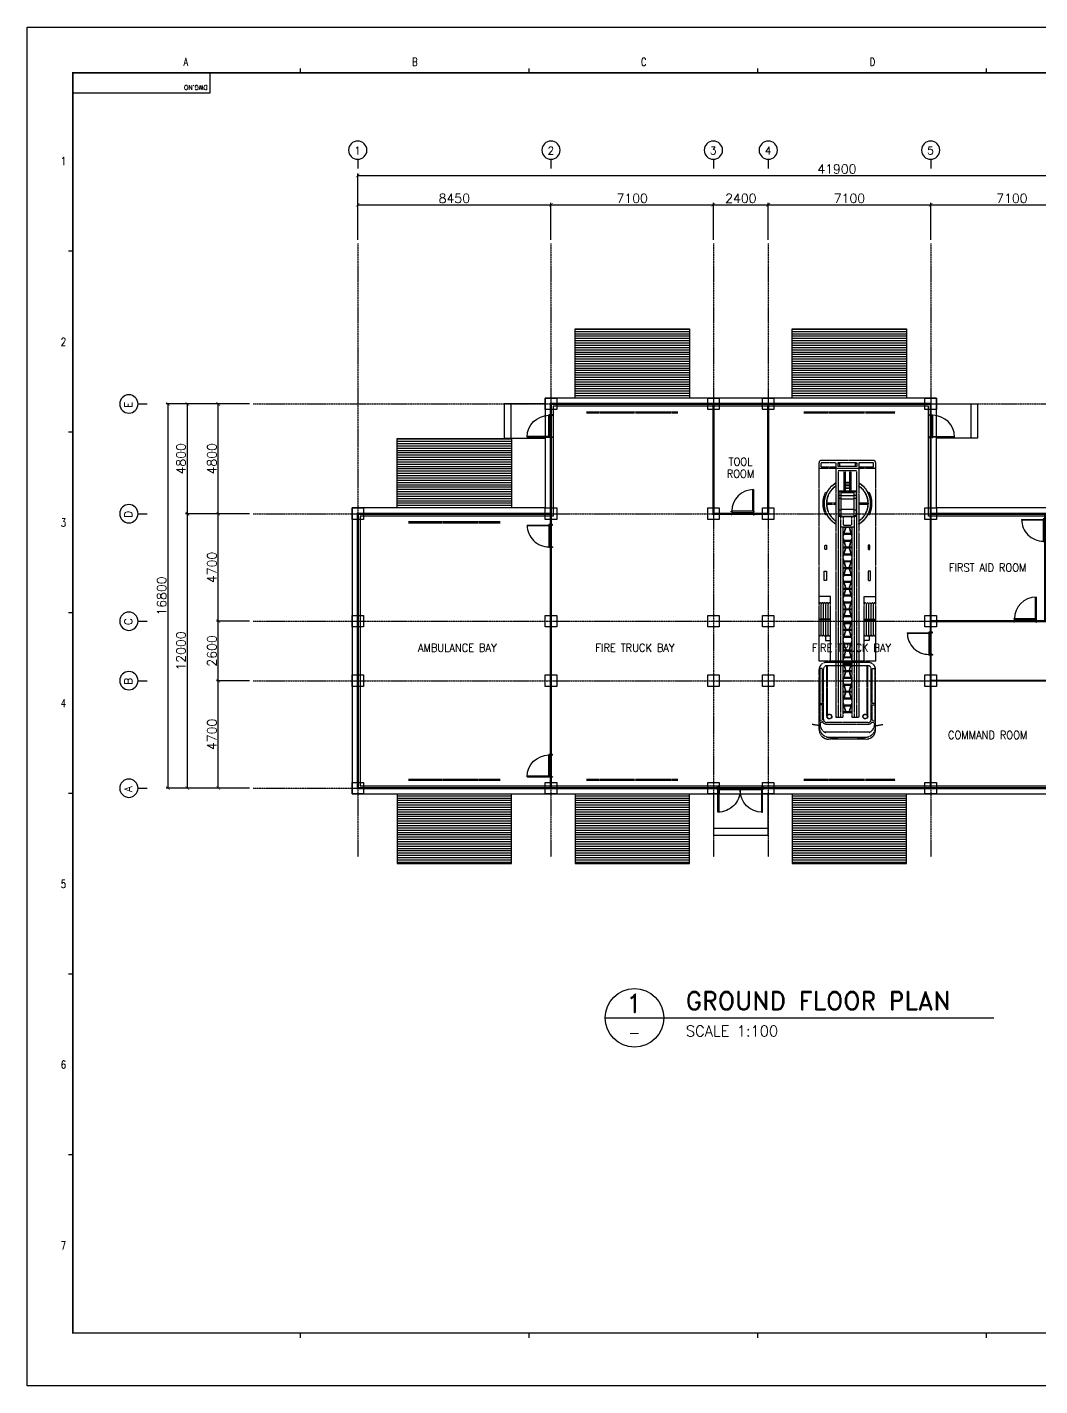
# Model space of a CAD drawing. Header units: millimetres. Extents: x -987 to 170303, y -109752 to 296645.
# Drawn here: x -987 to 43288, y 237245 to 296645 of the extents above; entities that cross this region are included whole.
import ezdxf
from ezdxf.enums import TextEntityAlignment as Align

# ---------------------------------------------------------------- set-up
doc = ezdxf.new("R2010")
doc.units = ezdxf.units.MM
for name, pattern in [('AXES', [50.8, 31.75, -6.35, 6.35, -6.35]), ('CENTER', [2, 1.25, -0.25, 0.25, -0.25]), ('HID', [2.3, 1.5, -0.8])]:
    doc.linetypes.add(name, pattern=pattern)
doc.layers.add('0 외형선', color=3, linetype='Continuous', lineweight=25)
for name, color, linetype in [('4ELE', 4, 'Continuous'), ('aux', 8, 'Continuous'), ('Center Line', 1, 'CENTER'), ('COL', 2, 'Continuous'), ('dim', 7, 'Continuous'), ('DOOR', 4, 'Continuous'), ('G', 3, 'Continuous'), ('hat', 8, 'Continuous'), ('stair', 4, 'Continuous'), ('SYM', 7, 'Continuous'), ('TEXT1', 7, 'Continuous'), ('TITLEBOX', 7, 'Continuous')]:
    doc.layers.add(name, color=color, linetype=linetype)
doc.styles.add('ROMAND', font='romand')
doc.styles.add('RomanS', font='romans.shx')
doc.styles.add('TBOX', font='romans.shx')
doc.dimstyles.new('HYUNDAI', dxfattribs={"dimscale": 120, "dimtxt": 3, "dimasz": 3, "dimexe": 1, "dimexo": 2, "dimgap": 1, "dimtad": 1, "dimdec": 0, "dimdsep": 46, "dimtxsty": 'RomanS', "dimcen": 0, "dimclrd": 256, "dimclre": 256, "dimclrt": 3, "dimadec": 0, "dimazin": 0, "dimtfac": 1, "dimtdec": 0, "dimtix": 1, "dimtmove": 2, "dimatfit": 3, "dimfxl": 1, "dimtvp": 1, "dimtolj": 1, "dimarcsym": 0})
pattern_1 = [(0, (-20519.25, 216143.68), (0, 100), [])]

# ---------------------------------------------------------------- blocks, each defined once
blk = doc.blocks.new('_ArchTick')
at = {"color": 0, "linetype": 'ByBlock', "const_width": 0.15}
blk.add_lwpolyline([(-0.5, -0.5), (0.5, 0.5)], dxfattribs=at)
blk = doc.blocks.new('*D10')
at = {"layer": 'Defpoints', "color": 0}
for p in [(5172, 280174), (8897, 280174), (8897, 263374)]:
    blk.add_point(p, dxfattribs=at)
at = {"layer": 'dim', "lineweight": -2}
for p, q in [((8737, 280174), (5092, 280174)), ((5172, 263374), (5172, 280174)), ((8737, 263374), (5092, 263374))]:
    blk.add_line(p, q, dxfattribs=at)
at = {"layer": 'dim', "lineweight": -2, "xscale": 160, "yscale": 160, "zscale": 160}
for p, rotation in [((5172, 280174), 90), ((5172, 263374), 270)]:
    blk.add_blockref('_ArchTick', p, dxfattribs=dict(at, rotation=rotation))
at = {"layer": 'dim', "color": 0, "insert": (4892, 271774), "char_height": 400, "attachment_point": 5, "rotation": 90, "style": 'RomanS', "bg_fill": 3, "box_fill_scale": 1.1, "bg_fill_color": 257, "bg_fill_transparency": 0}
blk.add_mtext('\\A1;16800', dxfattribs=at)
blk = doc.blocks.new('*D11')
at = {"layer": 'Defpoints', "color": 0}
for p in [(6017, 280174), (8897, 280174), (8897, 275374)]:
    blk.add_point(p, dxfattribs=at)
at = {"layer": 'dim', "lineweight": -2}
for p, q in [((8737, 280174), (5937, 280174)), ((6017, 275374), (6017, 280174)), ((8737, 275374), (5937, 275374))]:
    blk.add_line(p, q, dxfattribs=at)
at = {"layer": 'dim', "lineweight": -2, "xscale": 160, "yscale": 160, "zscale": 160}
for p, rotation in [((6017, 280174), 90), ((6017, 275374), 270)]:
    blk.add_blockref('_ArchTick', p, dxfattribs=dict(at, rotation=rotation))
at = {"layer": 'dim', "color": 0, "insert": (5737, 277774), "char_height": 400, "attachment_point": 5, "rotation": 90, "style": 'RomanS', "bg_fill": 3, "box_fill_scale": 1.1, "bg_fill_color": 257, "bg_fill_transparency": 0}
blk.add_mtext('\\A1;4800', dxfattribs=at)
blk = doc.blocks.new('*D12')
at = {"layer": 'Defpoints', "color": 0}
for p in [(21915, 288882), (13465, 287184), (21915, 287184)]:
    blk.add_point(p, dxfattribs=at)
at = {"layer": 'dim', "lineweight": -2}
for p, q in [((13465, 287344), (13465, 288962)), ((13465, 288882), (21915, 288882)), ((21915, 287344), (21915, 288962))]:
    blk.add_line(p, q, dxfattribs=at)
at = {"layer": 'dim', "lineweight": -2, "xscale": 160, "yscale": 160, "zscale": 160, "rotation": 180}
blk.add_blockref('_ArchTick', (13465, 288882), dxfattribs=at)
at = {"layer": 'dim', "lineweight": -2, "xscale": 160, "yscale": 160, "zscale": 160}
blk.add_blockref('_ArchTick', (21915, 288882), dxfattribs=at)
at = {"layer": 'dim', "color": 0, "insert": (17690, 289162), "char_height": 400, "attachment_point": 5, "style": 'RomanS', "bg_fill": 3, "box_fill_scale": 1.1, "bg_fill_color": 257, "bg_fill_transparency": 0}
blk.add_mtext('\\A1;8450', dxfattribs=at)
blk = doc.blocks.new('주열')
at = {"layer": 'SYM'}
blk.add_line((0, 600), (0, 0), dxfattribs=at)
blk.add_circle((0, 1200), 600, dxfattribs=at)
blk = doc.blocks.new('*D13')
at = {"layer": 'Defpoints', "color": 0}
for p in [(55365, 290162), (13465, 287184), (55365, 287184)]:
    blk.add_point(p, dxfattribs=at)
at = {"layer": 'dim', "lineweight": -2}
for p, q in [((13465, 287344), (13465, 290242)), ((13465, 290162), (55365, 290162)), ((55365, 287344), (55365, 290242))]:
    blk.add_line(p, q, dxfattribs=at)
at = {"layer": 'dim', "lineweight": -2, "xscale": 160, "yscale": 160, "zscale": 160, "rotation": 180}
blk.add_blockref('_ArchTick', (13465, 290162), dxfattribs=at)
at = {"layer": 'dim', "lineweight": -2, "xscale": 160, "yscale": 160, "zscale": 160}
blk.add_blockref('_ArchTick', (55365, 290162), dxfattribs=at)
at = {"layer": 'dim', "color": 0, "insert": (34415, 290442), "char_height": 400, "attachment_point": 5, "style": 'RomanS', "bg_fill": 3, "box_fill_scale": 1.1, "bg_fill_color": 257, "bg_fill_transparency": 0}
blk.add_mtext('\\A1;41900', dxfattribs=at)
blk = doc.blocks.new('*D14')
at = {"layer": 'Defpoints', "color": 0}
for p in [(29015, 288882), (21915, 287184), (29015, 287184)]:
    blk.add_point(p, dxfattribs=at)
at = {"layer": 'dim', "lineweight": -2}
for p, q in [((21915, 287344), (21915, 288962)), ((21915, 288882), (29015, 288882)), ((29015, 287344), (29015, 288962))]:
    blk.add_line(p, q, dxfattribs=at)
at = {"layer": 'dim', "lineweight": -2, "xscale": 160, "yscale": 160, "zscale": 160, "rotation": 180}
blk.add_blockref('_ArchTick', (21915, 288882), dxfattribs=at)
at = {"layer": 'dim', "lineweight": -2, "xscale": 160, "yscale": 160, "zscale": 160}
blk.add_blockref('_ArchTick', (29015, 288882), dxfattribs=at)
at = {"layer": 'dim', "color": 0, "insert": (25465, 289162), "char_height": 400, "attachment_point": 5, "style": 'RomanS', "bg_fill": 3, "box_fill_scale": 1.1, "bg_fill_color": 257, "bg_fill_transparency": 0}
blk.add_mtext('\\A1;7100', dxfattribs=at)
blk = doc.blocks.new('*D15')
at = {"layer": 'Defpoints', "color": 0}
for p in [(31415, 288882), (29015, 287184), (31415, 287184)]:
    blk.add_point(p, dxfattribs=at)
at = {"layer": 'dim', "lineweight": -2}
for p, q in [((29015, 287344), (29015, 288962)), ((29015, 288882), (31415, 288882)), ((31415, 287344), (31415, 288962))]:
    blk.add_line(p, q, dxfattribs=at)
at = {"layer": 'dim', "lineweight": -2, "xscale": 160, "yscale": 160, "zscale": 160, "rotation": 180}
blk.add_blockref('_ArchTick', (29015, 288882), dxfattribs=at)
at = {"layer": 'dim', "lineweight": -2, "xscale": 160, "yscale": 160, "zscale": 160}
blk.add_blockref('_ArchTick', (31415, 288882), dxfattribs=at)
at = {"layer": 'dim', "color": 0, "insert": (30215, 289162), "char_height": 400, "attachment_point": 5, "style": 'RomanS', "bg_fill": 3, "box_fill_scale": 1.1, "bg_fill_color": 257, "bg_fill_transparency": 0}
blk.add_mtext('\\A1;2400', dxfattribs=at)
blk = doc.blocks.new('*D16')
at = {"layer": 'Defpoints', "color": 0}
for p in [(38515, 288882), (31415, 287184), (38515, 287184)]:
    blk.add_point(p, dxfattribs=at)
at = {"layer": 'dim', "lineweight": -2}
for p, q in [((31415, 287344), (31415, 288962)), ((31415, 288882), (38515, 288882)), ((38515, 287344), (38515, 288962))]:
    blk.add_line(p, q, dxfattribs=at)
at = {"layer": 'dim', "lineweight": -2, "xscale": 160, "yscale": 160, "zscale": 160, "rotation": 180}
blk.add_blockref('_ArchTick', (31415, 288882), dxfattribs=at)
at = {"layer": 'dim', "lineweight": -2, "xscale": 160, "yscale": 160, "zscale": 160}
blk.add_blockref('_ArchTick', (38515, 288882), dxfattribs=at)
at = {"layer": 'dim', "color": 0, "insert": (34965, 289162), "char_height": 400, "attachment_point": 5, "style": 'RomanS', "bg_fill": 3, "box_fill_scale": 1.1, "bg_fill_color": 257, "bg_fill_transparency": 0}
blk.add_mtext('\\A1;7100', dxfattribs=at)
blk = doc.blocks.new('*D17')
at = {"layer": 'Defpoints', "color": 0}
for p in [(45615, 288882), (38515, 287184), (45615, 287184)]:
    blk.add_point(p, dxfattribs=at)
at = {"layer": 'dim', "lineweight": -2}
for p, q in [((38515, 287344), (38515, 288962)), ((38515, 288882), (45615, 288882)), ((45615, 287344), (45615, 288962))]:
    blk.add_line(p, q, dxfattribs=at)
at = {"layer": 'dim', "lineweight": -2, "xscale": 160, "yscale": 160, "zscale": 160, "rotation": 180}
blk.add_blockref('_ArchTick', (38515, 288882), dxfattribs=at)
at = {"layer": 'dim', "lineweight": -2, "xscale": 160, "yscale": 160, "zscale": 160}
blk.add_blockref('_ArchTick', (45615, 288882), dxfattribs=at)
at = {"layer": 'dim', "color": 0, "insert": (42065, 289162), "char_height": 400, "attachment_point": 5, "style": 'RomanS', "bg_fill": 3, "box_fill_scale": 1.1, "bg_fill_color": 257, "bg_fill_transparency": 0}
blk.add_mtext('\\A1;7100', dxfattribs=at)
blk = doc.blocks.new('*D20')
at = {"layer": 'Defpoints', "color": 0}
for p in [(6017, 275374), (8897, 275374), (8897, 263374)]:
    blk.add_point(p, dxfattribs=at)
at = {"layer": 'dim', "lineweight": -2}
for p, q in [((8737, 275374), (5937, 275374)), ((6017, 263374), (6017, 275374)), ((8737, 263374), (5937, 263374))]:
    blk.add_line(p, q, dxfattribs=at)
at = {"layer": 'dim', "lineweight": -2, "xscale": 160, "yscale": 160, "zscale": 160}
for p, rotation in [((6017, 275374), 90), ((6017, 263374), 270)]:
    blk.add_blockref('_ArchTick', p, dxfattribs=dict(at, rotation=rotation))
at = {"layer": 'dim', "color": 0, "insert": (5737, 269374), "char_height": 400, "attachment_point": 5, "rotation": 90, "style": 'RomanS', "bg_fill": 3, "box_fill_scale": 1.1, "bg_fill_color": 257, "bg_fill_transparency": 0}
blk.add_mtext('\\A1;12000', dxfattribs=at)
blk = doc.blocks.new('fire fighting car plan')
at = {"layer": 'aux', "linetype": 'HID'}
for p, q in [((388, 12154), (2030, 12154)), ((440, 12077), (1978, 12077)), ((-25, 11568), (-336, 11514)), ((-24, 11741), (-24, 9117)), ((1, 10658), (1, 11387)), ((1, 11387), (119, 11330)), ((123, 11395), (15, 11460)), ((119, 11330), (119, 10658)), ((232, 11856), (2186, 11856)), ((2104, 11503), (314, 11503)), ((318, 11434), (2100, 11434)), ((2295, 11395), (2404, 11460)), ((2417, 11387), (2299, 11330)), ((2299, 11330), (2299, 10658)), ((2417, 10658), (2417, 11387)), ((2443, 11741), (2443, 9117)), ((2443, 11568), (2753, 11514)), ((163, 11280), (163, 9101)), ((319, 11167), (319, 8946)), ((339, 11167), (339, 8946)), ((1009, 11193), (709, 11193)), ((709, 321), (709, 11193)), ((809, 421), (809, 11193)), ((909, 2403), (909, 11193)), ((1009, 2873), (1009, 11193)), ((1409, 10993), (1009, 10993)), ((1409, 10953), (1009, 10953)), ((1009, 10523), (1139, 10953)), ((1009, 10575), (1123, 10953)), ((1409, 10693), (1009, 10693)), ((1409, 10523), (1279, 10953)), ((1409, 10575), (1295, 10953)), ((1409, 2873), (1409, 11193)), ((1709, 11193), (1409, 11193)), ((1509, 2403), (1509, 11193)), ((1609, 421), (1609, 11193)), ((1709, 321), (1709, 11193)), ((2080, 11167), (2080, 8946)), ((2100, 11167), (2100, 8946)), ((2255, 11280), (2255, 9101)), ((119, 10658), (1, 10658)), ((1, 9067), (1, 10599)), ((1, 10599), (119, 10599)), ((119, 10599), (119, 9067)), ((1409, 10653), (1009, 10653)), ((1139, 10093), (1009, 10523)), ((1123, 10093), (1009, 10471)), ((1409, 10393), (1009, 10393)), ((1409, 10353), (1009, 10353)), ((1279, 10093), (1409, 10523)), ((1295, 10093), (1409, 10471)), ((2299, 10658), (2417, 10658)), ((2299, 10599), (2299, 9067)), ((2417, 10599), (2299, 10599)), ((2417, 9067), (2417, 10599)), ((1409, 10093), (1009, 10093)), ((1409, 10053), (1009, 10053)), ((1009, 9623), (1139, 10053)), ((1009, 9675), (1123, 10053)), ((1409, 9793), (1009, 9793)), ((1409, 9753), (1009, 9753)), ((1139, 9193), (1009, 9623)), ((1123, 9193), (1009, 9571)), ((1409, 9623), (1279, 10053)), ((1279, 9193), (1409, 9623)), ((1409, 9675), (1295, 10053)), ((1295, 9193), (1409, 9571)), ((119, 9067), (1, 9067)), ((318, 8946), (2100, 8946)), ((1409, 9493), (1009, 9493)), ((1409, 9453), (1009, 9453)), ((1409, 9193), (1009, 9193)), ((1409, 9153), (1009, 9153)), ((1009, 8723), (1139, 9153)), ((1009, 8775), (1123, 9153)), ((1409, 8723), (1279, 9153)), ((1409, 8775), (1295, 9153)), ((2299, 9067), (2417, 9067)), ((-29, 8745), (-29, 71)), ((-29, 8745), (2448, 8745)), ((285, 8808), (2133, 8808)), ((471, 8745), (471, 5919)), ((1409, 8893), (1009, 8893)), ((1409, 8853), (1009, 8853)), ((1139, 8293), (1009, 8723)), ((1123, 8293), (1009, 8671)), ((1409, 8593), (1009, 8593)), ((1409, 8553), (1009, 8553)), ((1279, 8293), (1409, 8723)), ((1295, 8293), (1409, 8671)), ((1948, 8745), (1948, 5919)), ((2448, 8745), (2448, 71)), ((259, 7623), (259, 7847)), ((259, 7847), (471, 7847)), ((1409, 8293), (1009, 8293)), ((1409, 8253), (1009, 8253)), ((1009, 7875), (1123, 8253)), ((1009, 7823), (1139, 8253)), ((1409, 7993), (1009, 7993)), ((1409, 7953), (1009, 7953)), ((1139, 7393), (1009, 7823)), ((1123, 7393), (1009, 7771)), ((1409, 7823), (1279, 8253)), ((1279, 7393), (1409, 7823)), ((1409, 7875), (1295, 8253)), ((1295, 7393), (1409, 7771)), ((2159, 7847), (1948, 7847)), ((2159, 7623), (2159, 7847)), ((71, 7591), (71, 6249)), ((171, 7591), (171, 6249)), ((271, 7591), (271, 6249)), ((371, 7591), (371, 6249)), ((1409, 7693), (1009, 7693)), ((1409, 7653), (1009, 7653)), ((1409, 7393), (1009, 7393)), ((1409, 7353), (1009, 7353)), ((1009, 6975), (1123, 7353)), ((1009, 6923), (1139, 7353)), ((1409, 6923), (1279, 7353)), ((1409, 6975), (1295, 7353)), ((2048, 7591), (2048, 6249)), ((2148, 7591), (2148, 6249)), ((2248, 7591), (2248, 6249)), ((2348, 7591), (2348, 6249)), ((471, 6935), (-29, 6935)), ((471, 6905), (-29, 6905)), ((1409, 7093), (1009, 7093)), ((1409, 7053), (1009, 7053)), ((1139, 6493), (1009, 6923)), ((1123, 6493), (1009, 6871)), ((1409, 6793), (1009, 6793)), ((1409, 6753), (1009, 6753)), ((1279, 6493), (1409, 6923)), ((1295, 6493), (1409, 6871)), ((1948, 6935), (2448, 6935)), ((1948, 6905), (2448, 6905)), ((1409, 6493), (1009, 6493)), ((1409, 6453), (1009, 6453)), ((1009, 6023), (1139, 6453)), ((1009, 6075), (1123, 6453)), ((1409, 6193), (1009, 6193)), ((1409, 6153), (1009, 6153)), ((1139, 5593), (1009, 6023)), ((1123, 5593), (1009, 5971)), ((1409, 6023), (1279, 6453)), ((1279, 5593), (1409, 6023)), ((1409, 6075), (1295, 6453)), ((1295, 5593), (1409, 5971)), ((471, 5919), (-29, 5919)), ((1409, 5893), (1009, 5893)), ((1409, 5853), (1009, 5853)), ((1409, 5593), (1009, 5593)), ((1009, 5123), (1139, 5553)), ((1009, 5175), (1123, 5553)), ((1409, 5553), (1009, 5553)), ((1409, 5123), (1279, 5553)), ((1409, 5175), (1295, 5553)), ((1948, 5919), (2448, 5919)), ((296, 5225), (201, 5225)), ((201, 5225), (201, 4807)), ((201, 4807), (296, 4807)), ((296, 4807), (296, 5225)), ((1409, 5293), (1009, 5293)), ((1409, 5253), (1009, 5253)), ((1139, 4693), (1009, 5123)), ((1123, 4693), (1009, 5071)), ((1409, 4993), (1009, 4993)), ((1409, 4953), (1009, 4953)), ((1279, 4693), (1409, 5123)), ((1295, 4693), (1409, 5071)), ((2122, 5225), (2217, 5225)), ((2122, 4807), (2122, 5225)), ((2217, 4807), (2122, 4807)), ((2217, 5225), (2217, 4807)), ((1409, 4693), (1009, 4693)), ((1009, 4275), (1123, 4653)), ((1009, 4223), (1139, 4653)), ((1409, 4653), (1009, 4653)), ((1409, 4393), (1009, 4393)), ((1409, 4353), (1009, 4353)), ((1139, 3793), (1009, 4223)), ((1123, 3793), (1009, 4171)), ((1409, 4223), (1279, 4653)), ((1279, 3793), (1409, 4223)), ((1409, 4275), (1295, 4653)), ((1295, 3793), (1409, 4171)), ((296, 3859), (220, 3859)), ((220, 3859), (220, 3679)), ((220, 3679), (296, 3679)), ((296, 3679), (296, 3859)), ((1409, 4093), (1009, 4093)), ((1409, 4053), (1009, 4053)), ((1409, 3793), (1009, 3793)), ((1009, 3323), (1139, 3753)), ((1009, 3375), (1123, 3753)), ((1409, 3753), (1009, 3753)), ((1409, 3323), (1279, 3753)), ((1409, 3375), (1295, 3753)), ((2122, 3859), (2198, 3859)), ((2122, 3679), (2122, 3859)), ((2198, 3679), (2122, 3679)), ((2198, 3859), (2198, 3679)), ((1409, 3493), (1009, 3493)), ((1409, 3453), (1009, 3453)), ((1139, 2893), (1009, 3323)), ((1123, 2893), (1009, 3271)), ((1409, 3193), (1009, 3193)), ((1409, 3153), (1009, 3153)), ((1279, 2893), (1409, 3323)), ((1295, 2893), (1409, 3271)), ((1609, 2403), (809, 2403)), ((829, 1323), (829, 2383)), ((919, 2383), (829, 2383)), ((1509, 2873), (909, 2873)), ((1509, 2423), (909, 2423)), ((919, 1323), (919, 2403)), ((1409, 2893), (1009, 2893)), ((1389, 2803), (1029, 2803)), ((1029, 2403), (1029, 2803)), ((1389, 2403), (1389, 2803)), ((1499, 1323), (1499, 2403)), ((1589, 2383), (1499, 2383)), ((1589, 1323), (1589, 2383)), ((255, 2353), (299, 2330)), ((709, 1878), (302, 1878)), ((709, 1828), (302, 1828)), ((919, 2123), (829, 2123)), ((1499, 2103), (919, 2103)), ((1589, 2123), (1499, 2123)), ((2116, 1878), (1709, 1878)), ((2116, 1828), (1709, 1828)), ((2163, 2353), (2119, 2330)), ((255, 1353), (299, 1376)), ((1609, 1303), (809, 1303)), ((919, 1626), (829, 1626)), ((919, 1483), (829, 1483)), ((1589, 1323), (829, 1323)), ((1499, 1646), (919, 1646)), ((1499, 1503), (919, 1503)), ((1499, 1379), (919, 1379)), ((1059, 421), (1059, 1303)), ((1109, 421), (1109, 1303)), ((1309, 421), (1309, 1303)), ((1359, 421), (1359, 1303)), ((1589, 1626), (1499, 1626)), ((1589, 1483), (1499, 1483)), ((2163, 1353), (2119, 1376)), ((1309, 1183), (1109, 1183)), ((1309, 1163), (1109, 1163)), ((1309, 1063), (1109, 1063)), ((1309, 1043), (1109, 1043)), ((1309, 943), (1109, 943)), ((1309, 923), (1109, 923)), ((-29, 321), (2448, 321)), ((71, 271), (71, 71)), ((71, 271), (709, 271)), ((71, 71), (709, 71)), ((709, 71), (709, 321)), ((789, 71), (789, 241)), ((789, 241), (1629, 241)), ((869, 98), (789, 98)), ((789, 71), (1629, 71)), ((809, 421), (1609, 421)), ((869, 71), (869, 241)), ((1549, 71), (1549, 241)), ((1629, 98), (1549, 98)), ((1629, 71), (1629, 241)), ((1709, 71), (1709, 321)), ((1709, 271), (2348, 271)), ((1709, 71), (2348, 71)), ((2348, 271), (2348, 71)), ((71, -29), (2348, -29))]:
    blk.add_line(p, q, dxfattribs=at)
for centre, radius in [((425, 11167), 106), ((425, 11167), 96.2), ((1993, 11167), 106), ((1993, 11167), 96.2)]:
    blk.add_circle(centre, radius, dxfattribs=at)
for centre, radius, start, end in [((388, 11741), 413, 90, 180), ((440, 11612), 464, 90, 180), ((601, 11727), 396, 62.1521, 118.06049), ((1817, 11727), 396, 61.93951, 117.8479), ((1978, 11612), 464, 0, 90), ((2030, 11741), 413, 0, 90), ((422, 11494), 408, 117.63682, 184.77223), ((318, 11280), 226, 90, 149.29251), ((318, 11280), 155, 90, 180), ((284, 11708), 155, 98.57743, 122.79037), ((2100, 11280), 226, 30.70749, 90), ((2100, 11280), 155, 0, 90), ((2134, 11708), 155, 57.20963, 81.42257), ((1997, 11494), 408, 355.22777, 62.36318), ((285, 9117), 310, 180, 270), ((318, 9101), 155, 180, 270.00001), ((2100, 9101), 155, 270, 0), ((2133, 9117), 310, 270, 0), ((21, 7591), 50, 0, 180), ((121, 7591), 50, 0, 180), ((221, 7591), 50, 0, 180), ((321, 7591), 50, 0, 180), ((421, 7591), 50, 0, 180), ((1998, 7591), 50, 0, 180), ((2098, 7591), 50, 0, 180), ((2198, 7591), 50, 0, 180), ((2298, 7591), 50, 0, 180), ((2398, 7591), 50, 0, 180), ((21, 6249), 50, 180, 0), ((121, 6249), 50, 180, 0), ((221, 6249), 50, 180, 0), ((321, 6249), 50, 180, 0), ((421, 6249), 50, 180, 0), ((1998, 6249), 50, 180, 0), ((2098, 6249), 50, 180, 0), ((2198, 6249), 50, 180, 0), ((2298, 6249), 50, 180, 0), ((2398, 6249), 50, 180, 0), ((1209, 1853), 1027, 119.12908, 240.87092), ((1209, 1853), 1017, 119.44346, 240.55654), ((1209, 1853), 917, 123.03565, 236.96435), ((1209, 1853), 907, 123.44734, 236.55266), ((1209, 1853), 1027, 299.12908, 60.87092), ((1209, 1853), 1017, 299.44346, 60.55654), ((1209, 1853), 917, 303.03565, 56.96435), ((1209, 1853), 907, 303.44734, 56.55266), ((1209, 1853), 1077, 152.34262, 207.65738), ((1209, 1853), 1077, 332.34262, 27.65738), ((71, 71), 100, 180, 270), ((2348, 71), 100, 270, 0)]:
    blk.add_arc(centre, radius, start, end, dxfattribs=at)
blk = doc.blocks.new('*D31')
at = {"layer": 'Defpoints', "color": 0}
for p in [(7369, 280174), (8897, 280174), (8897, 275374)]:
    blk.add_point(p, dxfattribs=at)
at = {"layer": 'dim', "lineweight": -2}
for p, q in [((8737, 280174), (7289, 280174)), ((7369, 275374), (7369, 280174)), ((8737, 275374), (7289, 275374))]:
    blk.add_line(p, q, dxfattribs=at)
at = {"layer": 'dim', "lineweight": -2, "xscale": 160, "yscale": 160, "zscale": 160}
for p, rotation in [((7369, 280174), 90), ((7369, 275374), 270)]:
    blk.add_blockref('_ArchTick', p, dxfattribs=dict(at, rotation=rotation))
at = {"layer": 'dim', "color": 0, "insert": (7089, 277774), "char_height": 400, "attachment_point": 5, "rotation": 90, "style": 'RomanS', "bg_fill": 3, "box_fill_scale": 1.1, "bg_fill_color": 257, "bg_fill_transparency": 0}
blk.add_mtext('\\A1;4800', dxfattribs=at)
blk = doc.blocks.new('*D32')
at = {"layer": 'Defpoints', "color": 0}
for p in [(7369, 275374), (8897, 275374), (8897, 270674)]:
    blk.add_point(p, dxfattribs=at)
at = {"layer": 'dim', "lineweight": -2}
for p, q in [((8737, 275374), (7289, 275374)), ((7369, 270674), (7369, 275374)), ((8737, 270674), (7289, 270674))]:
    blk.add_line(p, q, dxfattribs=at)
at = {"layer": 'dim', "lineweight": -2, "xscale": 160, "yscale": 160, "zscale": 160}
for p, rotation in [((7369, 275374), 90), ((7369, 270674), 270)]:
    blk.add_blockref('_ArchTick', p, dxfattribs=dict(at, rotation=rotation))
at = {"layer": 'dim', "color": 0, "insert": (7089, 273024), "char_height": 400, "attachment_point": 5, "rotation": 90, "style": 'RomanS', "bg_fill": 3, "box_fill_scale": 1.1, "bg_fill_color": 257, "bg_fill_transparency": 0}
blk.add_mtext('\\A1;4700', dxfattribs=at)
blk = doc.blocks.new('*D33')
at = {"layer": 'Defpoints', "color": 0}
for p in [(7369, 270674), (8897, 270674), (8897, 268074)]:
    blk.add_point(p, dxfattribs=at)
at = {"layer": 'dim', "lineweight": -2}
for p, q in [((8737, 270674), (7289, 270674)), ((7369, 268074), (7369, 270674)), ((8737, 268074), (7289, 268074))]:
    blk.add_line(p, q, dxfattribs=at)
at = {"layer": 'dim', "lineweight": -2, "xscale": 160, "yscale": 160, "zscale": 160}
for p, rotation in [((7369, 270674), 90), ((7369, 268074), 270)]:
    blk.add_blockref('_ArchTick', p, dxfattribs=dict(at, rotation=rotation))
at = {"layer": 'dim', "color": 0, "insert": (7089, 269374), "char_height": 400, "attachment_point": 5, "rotation": 90, "style": 'RomanS', "bg_fill": 3, "box_fill_scale": 1.1, "bg_fill_color": 257, "bg_fill_transparency": 0}
blk.add_mtext('\\A1;2600', dxfattribs=at)
blk = doc.blocks.new('*D34')
at = {"layer": 'Defpoints', "color": 0}
for p in [(7369, 268074), (8897, 268074), (8897, 263374)]:
    blk.add_point(p, dxfattribs=at)
at = {"layer": 'dim', "lineweight": -2}
for p, q in [((8737, 268074), (7289, 268074)), ((7369, 263374), (7369, 268074)), ((8737, 263374), (7289, 263374))]:
    blk.add_line(p, q, dxfattribs=at)
at = {"layer": 'dim', "lineweight": -2, "xscale": 160, "yscale": 160, "zscale": 160}
for p, rotation in [((7369, 268074), 90), ((7369, 263374), 270)]:
    blk.add_blockref('_ArchTick', p, dxfattribs=dict(at, rotation=rotation))
at = {"layer": 'dim', "color": 0, "insert": (7089, 265724), "char_height": 400, "attachment_point": 5, "rotation": 90, "style": 'RomanS', "bg_fill": 3, "box_fill_scale": 1.1, "bg_fill_color": 257, "bg_fill_transparency": 0}
blk.add_mtext('\\A1;4700', dxfattribs=at)
blk = doc.blocks.new('D2000')
at = {"color": 8}
for p, q in [((-45, -45), (-45, -1955)), ((0, -1935), (0, -65))]:
    blk.add_line(p, q, dxfattribs=at)
for points in [[(-25, 0), (0, 0), (0, -25), (-45, -25), (-45, -45), (-105, -45), (-150, -25), (-150, 0), (-130, 0)], [(975, -25), (0, -25), (0, -65), (975, -65), (975, -25)], [(-25, -2000), (0, -2000), (0, -1975), (-45, -1975), (-45, -1955), (-105, -1955), (-150, -1975), (-150, -2000), (-130, -2000)], [(975, -1975), (0, -1975), (0, -1935), (975, -1935), (975, -1975)]]:
    blk.add_lwpolyline(points)
at = {"ltscale": 0.2}
for centre, start, end in [((0, -25), 270, 0), ((0, -1975), 0, 90)]:
    blk.add_arc(centre, 975, start, end, dxfattribs=at)
blk = doc.blocks.new('SD1')
at = {"color": 8}
for p, q in [((-55, 200), (-975, 200)), ((-955, 155), (-45, 155))]:
    blk.add_line(p, q, dxfattribs=at)
for points in [[(-25, 1150), (-25, 200), (-55, 200), (-55, 1150)], [(-1000, 180), (-1000, 200), (-975, 200), (-975, 155), (-955, 155), (-955, 95), (-975, 50), (-1000, 50), (-1000, 70)], [(0, 180), (0, 200), (-25, 200), (-25, 155), (-45, 155), (-45, 95), (-25, 50), (0, 50), (0, 70)]]:
    blk.add_lwpolyline(points)
blk.add_arc((-25, 200), 950, 90, 180)

msp = doc.modelspace()

# ---------------------------------------------------------------- hatches: boundary and pattern name
at = {"layer": 'hat'}
h = msp.add_hatch(dxfattribs=at)
h.set_pattern_fill('_USER', color=256, scale=100, style=0, pattern_type=0)
h.set_pattern_definition([(0, (-12744.25, 220943.68), (0, 100), [])])
h.paths.add_polyline_path([(27965.2, 283463.9), (27965.2, 280423.9), (22965.2, 280423.9), (22965.2, 283463.9)])
h = msp.add_hatch(dxfattribs=at)
h.set_pattern_fill('_USER', color=256, scale=100, style=0, pattern_type=0)
h.set_pattern_definition([(0, (-3244.25, 220943.68), (0, 100), [])])
h.paths.add_polyline_path([(37465.2, 283463.9), (37465.2, 280423.9), (32465.2, 280423.9), (32465.2, 283463.9)])
h = msp.add_hatch(dxfattribs=at)
h.set_pattern_fill('_USER', color=256, scale=100, style=0, pattern_type=0)
h.set_pattern_definition(pattern_1)
h.paths.add_polyline_path([(20190.2, 278663.9), (20190.2, 275623.9), (15190.2, 275623.9), (15190.2, 278663.9)])
h = msp.add_hatch(dxfattribs=at)
h.set_pattern_fill('_USER', color=256, scale=100, style=0, pattern_type=0)
h.set_pattern_definition(pattern_1)
h.paths.add_polyline_path([(20190.2, 260083.9), (20190.2, 263123.9), (15190.2, 263123.9), (15190.2, 260083.9)])
h = msp.add_hatch(dxfattribs=at)
h.set_pattern_fill('_USER', color=256, scale=100, style=0, pattern_type=0)
h.set_pattern_definition([(0, (-12744.25, 216143.68), (0, 100), [])])
h.paths.add_polyline_path([(27965.2, 260083.9), (27965.2, 263123.9), (22965.2, 263123.9), (22965.2, 260083.9)])
h = msp.add_hatch(dxfattribs=at)
h.set_pattern_fill('_USER', color=256, scale=100, style=0, pattern_type=0)
h.set_pattern_definition([(0, (-3244.25, 216143.68), (0, 100), [])])
h.paths.add_polyline_path([(37465.2, 260083.9), (37465.2, 263123.9), (32465.2, 263123.9), (32465.2, 260083.9)])

# ---------------------------------------------------------------- linework, layer by layer
msp.add_lwpolyline([(24283.1, 253329.4), (41283.1, 253329.4)])
msp.add_circle((25563.1, 253329.4), 1280)
at = {"layer": '0 외형선', "linetype": 'Continuous'}
for points in [[(13215.2, 263123.9), (55615.2, 263123.9), (55615.2, 275623.9), (38765.2, 275623.9), (38765.2, 280423.9), (21665.2, 280423.9), (21665.2, 275623.9), (13215.2, 275623.9)], [(13565.2, 263473.9), (55265.2, 263473.9), (55265.2, 275273.9), (38415.2, 275273.9), (38415.2, 280073.9), (22015.2, 280073.9), (22015.2, 275273.9), (13565.2, 275273.9)]]:
    msp.add_lwpolyline(points, close=True, dxfattribs=at)
at = {"layer": '0 외형선', "linetype": 'Continuous', "const_width": 100}
for points in [[(21910.1, 280173.9), (38515.2, 280173.9), (38515.2, 263373.9), (21910.1, 263373.9)], [(29015.2, 280173.9), (31415.2, 280173.9), (31415.2, 275373.9), (29015.2, 275373.9)], [(13465.2, 275373.9), (21915.2, 275373.9), (21915.2, 263373.9), (13465.2, 263373.9)], [(38515.2, 275373.9), (43515.2, 275373.9), (43515.2, 270673.9), (38515.2, 270673.9)], [(38515.2, 268073.9), (45612.8, 268073.9), (45612.8, 263373.9), (38515.2, 263373.9)]]:
    msp.add_lwpolyline(points, close=True, dxfattribs=at)
at = {"layer": '4ELE'}
for p, q in [((20165.2, 280173.9), (20165.2, 278673.9)), ((40265.2, 280173.9), (40265.2, 278673.9)), ((29015.2, 261623.9), (31415.2, 261623.9))]:
    msp.add_line(p, q, dxfattribs=at)
for points in [[(21665.2, 280173.9), (19865.2, 280173.9), (19865.2, 278673.9), (21665.2, 278673.9)], [(38765.2, 280173.9), (40565.2, 280173.9), (40565.2, 278673.9), (38765.2, 278673.9)], [(29240.2, 263123.9), (29015.2, 263123.9), (29015.2, 261323.9), (31415.2, 261323.9), (31415.2, 263123.9), (31190.2, 263123.9)]]:
    msp.add_lwpolyline(points, dxfattribs=at)
at = {"layer": 'Center Line', "linetype": 'AXES'}
msp.add_line((13465.2, 287183.6), (13465.2, 260373.9), dxfattribs=at)
at = {"layer": 'COL'}
for points in [[(21665.2, 279923.9), (21665.2, 280423.9), (22165.2, 280423.9), (22165.2, 279923.9)], [(28765.2, 279923.9), (28765.2, 280423.9), (29265.2, 280423.9), (29265.2, 279923.9)], [(31165.2, 279923.9), (31165.2, 280423.9), (31665.2, 280423.9), (31665.2, 279923.9)], [(38265.2, 279923.9), (38265.2, 280423.9), (38765.2, 280423.9), (38765.2, 279923.9)], [(13215.2, 275123.9), (13215.2, 275623.9), (13715.2, 275623.9), (13715.2, 275123.9)], [(21665.2, 275123.9), (21665.2, 275623.9), (22165.2, 275623.9), (22165.2, 275123.9)], [(28765.2, 275123.9), (28765.2, 275623.9), (29265.2, 275623.9), (29265.2, 275123.9)], [(31165.2, 275123.9), (31165.2, 275623.9), (31665.2, 275623.9), (31665.2, 275123.9)], [(38265.2, 275123.9), (38265.2, 275623.9), (38765.2, 275623.9), (38765.2, 275123.9)], [(13215.2, 270423.9), (13215.2, 270923.9), (13715.2, 270923.9), (13715.2, 270423.9)], [(21665.2, 270423.9), (21665.2, 270923.9), (22165.2, 270923.9), (22165.2, 270423.9)], [(28765.2, 270423.9), (28765.2, 270923.9), (29265.2, 270923.9), (29265.2, 270423.9)], [(31165.2, 270423.9), (31165.2, 270923.9), (31665.2, 270923.9), (31665.2, 270423.9)], [(38265.2, 270423.9), (38265.2, 270923.9), (38765.2, 270923.9), (38765.2, 270423.9)], [(13215.2, 267823.9), (13215.2, 268323.9), (13715.2, 268323.9), (13715.2, 267823.9)], [(21665.2, 267823.9), (21665.2, 268323.9), (22165.2, 268323.9), (22165.2, 267823.9)], [(28765.2, 267823.9), (28765.2, 268323.9), (29265.2, 268323.9), (29265.2, 267823.9)], [(31165.2, 267823.9), (31165.2, 268323.9), (31665.2, 268323.9), (31665.2, 267823.9)], [(38265.2, 267823.9), (38265.2, 268323.9), (38765.2, 268323.9), (38765.2, 267823.9)], [(13215.2, 263123.9), (13215.2, 263623.9), (13715.2, 263623.9), (13715.2, 263123.9)], [(21665.2, 263123.9), (21665.2, 263623.9), (22165.2, 263623.9), (22165.2, 263123.9)], [(28765.2, 263123.9), (28765.2, 263623.9), (29265.2, 263623.9), (29265.2, 263123.9)], [(31165.2, 263123.9), (31165.2, 263623.9), (31665.2, 263623.9), (31665.2, 263123.9)], [(38265.2, 263123.9), (38265.2, 263623.9), (38765.2, 263623.9), (38765.2, 263123.9)]]:
    msp.add_lwpolyline(points, close=True, dxfattribs=at)
at = {"layer": 'DOOR', "linetype": 'HID'}
for p, q in [((23465.2, 279827.9), (27465.2, 279827.9)), ((23465.2, 279778), (27465.2, 279778)), ((32965.2, 279827.9), (36965.2, 279827.9)), ((32965.2, 279778), (36965.2, 279778)), ((15690.2, 275027.9), (19690.2, 275027.9)), ((15690.2, 274978), (19690.2, 274978)), ((15690.2, 263769.9), (19690.2, 263769.9)), ((23465.2, 263769.9), (27465.2, 263769.9)), ((32965.2, 263769.9), (36965.2, 263769.9)), ((15690.2, 263719.9), (19690.2, 263719.9)), ((23465.2, 263719.9), (27465.2, 263719.9)), ((32965.2, 263719.9), (36965.2, 263719.9))]:
    msp.add_line(p, q, dxfattribs=at)
at = {"layer": 'stair'}
for points in [[(22965.2, 280423.9), (22965.2, 283463.9), (27965.2, 283463.9), (27965.2, 280423.9)], [(32465.2, 280423.9), (32465.2, 283463.9), (37465.2, 283463.9), (37465.2, 280423.9)], [(15190.2, 275623.9), (15190.2, 278663.9), (20190.2, 278663.9), (20190.2, 275623.9)], [(15190.2, 263123.9), (15190.2, 260083.9), (20190.2, 260083.9), (20190.2, 263123.9)], [(22965.2, 263123.9), (22965.2, 260083.9), (27965.2, 260083.9), (27965.2, 263123.9)], [(32465.2, 263123.9), (32465.2, 260083.9), (37465.2, 260083.9), (37465.2, 263123.9)]]:
    msp.add_lwpolyline(points, dxfattribs=at)
at = {"layer": 'TITLEBOX', "color": 4, "linetype": 'Continuous'}
for p, q in [((10963.2, 294645.3), (10963.2, 294845.3)), ((10963.2, 294645.3), (10963.2, 294845.3)), ((20963.2, 294645.3), (20963.2, 294845.3)), ((20963.2, 294645.3), (20963.2, 294845.3)), ((30963.2, 294645.3), (30963.2, 294845.3)), ((30963.2, 294645.3), (30963.2, 294845.3)), ((40963.2, 294645.3), (40963.2, 294845.3)), ((40963.2, 294645.3), (40963.2, 294845.3)), ((1013.2, 286845.3), (813.2, 286845.3)), ((1013.2, 278945.3), (813.2, 278945.3)), ((1013.2, 271045.3), (813.2, 271045.3)), ((1013.2, 263145.3), (813.2, 263145.3)), ((1013.2, 255245.3), (813.2, 255245.3)), ((1013.2, 247345.3), (813.2, 247345.3)), ((10963.2, 239345.2), (10963.2, 239545.2)), ((10963.2, 239345.2), (10963.2, 239545.2)), ((20963.2, 239345.2), (20963.2, 239545.2)), ((20963.2, 239345.2), (20963.2, 239545.2)), ((30963.2, 239345.2), (30963.2, 239545.2)), ((30963.2, 239345.2), (30963.2, 239545.2)), ((40963.2, 239345.2), (40963.2, 239545.2)), ((40963.2, 239345.2), (40963.2, 239545.2))]:
    msp.add_line(p, q, dxfattribs=at)
at = {"layer": 'TITLEBOX', "color": 7}
msp.add_lwpolyline([(-986.8, 296645.3), (83113.2, 296645.3), (83113.2, 237245.3), (-986.8, 237245.3)], close=True, dxfattribs=at)
at = {"layer": 'TITLEBOX', "color": 4, "const_width": 70}
msp.add_lwpolyline([(1013.2, 294645.3), (81039.2, 294645.3), (81039.2, 239553.9), (1013.2, 239553.9)], close=True, dxfattribs=at)
at = {"layer": 'TITLEBOX'}
msp.add_lwpolyline([(1013.2, 293779.4), (7013.2, 293779.4), (7013.2, 294645.3)], dxfattribs=at)

# ---------------------------------------------------------------- block references
at = {"layer": 'aux', "rotation": 180}
msp.add_blockref('fire fighting car plan', (36081.8, 277673.8), dxfattribs=at)
at = {"layer": 'DOOR', "xscale": -1}
for name, p, rotation in [('SD1', (22025.6, 278701.6), 89.99999999999979), ('SD1', (22025.6, 263851.3), 89.9999999999998), ('D2000', (29184.1, 263298.9), 89.9999999999998)]:
    msp.add_blockref(name, p, dxfattribs=dict(at, rotation=rotation))
at = {"layer": 'DOOR'}
for p, rotation in [((38404.7, 278701.6), 270.0000000000002), ((43640.2, 275146.6), 90.0000000000002), ((22025.6, 274896.6), 90.0000000000002), ((38640.2, 270196.6), 90.0000000000002)]:
    msp.add_blockref('SD1', p, dxfattribs=dict(at, rotation=rotation))
for p in [(30798.5, 275278.9), (43148.5, 270578.9)]:
    msp.add_blockref('SD1', p, dxfattribs=at)
at = {"layer": 'SYM', "xscale": -0.6666666666666666, "yscale": 0.6666666666666666, "zscale": 0.6666666666666666}
for p, rotation in [((13465.2, 290468.3), 359.9999999999999), ((4258.9, 280173.9), 89.99999999999972), ((4258.9, 275373.9), 89.99999999999972), ((4258.9, 270673.9), 89.99999999999972), ((4258.9, 268073.9), 89.99999999999972), ((4258.9, 263373.9), 89.99999999999972)]:
    msp.add_blockref('주열', p, dxfattribs=dict(at, rotation=rotation))

# ---------------------------------------------------------------- texts
at = {"layer": 'G', "color": 3, "style": 'RomanS', "width": 0.9}
for s, p in [('TOOL', (30201.1, 277646.8)), ('ROOM', (30201.1, 277120.9)), ('FIRST AID ROOM', (41007, 273019.3)), ('AMBULANCE BAY', (17818.2, 269513.6)), ('FIRE TRUCK BAY', (25585.8, 269513.6)), ('FIRE TRUCK BAY', (35053.9, 269513.6)), ('COMMAND ROOM', (41007, 265699.4))]:
    msp.add_text(s, height=350, dxfattribs=at).set_placement(p, align=Align.MIDDLE)
at = {"layer": 'SYM', "style": 'ROMAND'}
for s, p in [('1', (13309.6, 291084.1)), ('2', (21759.6, 291084.1)), ('3', (28859.6, 291084.1)), ('4', (31259.6, 291084.1)), ('5', (38359.6, 291084.1))]:
    msp.add_text(s, height=336.4, dxfattribs=at).set_placement(p)
for s, p in [('E', (3603, 279998.1)), ('D', (3603, 275198.1)), ('C', (3603, 270498.1)), ('B', (3603, 267898.1)), ('A', (3603, 263198.1))]:
    msp.add_text(s, height=336.4, rotation=90, dxfattribs=at).set_placement(p)
at = {"layer": 'TEXT1', "color": 3, "style": 'ROMAND'}
msp.add_text('1', height=800, dxfattribs=at).set_placement((25563.1, 253969.4), align=Align.MIDDLE_CENTER)
for s, height, p in [('GROUND FLOOR PLAN', 800, (27803.1, 253679.3)), ('SCALE 1:100', 468, (27814.4, 252523.6))]:
    msp.add_text(s, height=height, dxfattribs=at).set_placement(p)
at = {"layer": 'TEXT1', "style": 'RomanS'}
msp.add_text('-', height=480, dxfattribs=at).set_placement((25563.1, 252689.4), align=Align.MIDDLE_CENTER)
at = {"layer": 'TITLEBOX', "color": 4, "linetype": 'Continuous', "style": 'TBOX', "width": 0.75}
for s, p in [('A', (5850.2, 294951.9)), ('B', (15850.2, 294951.9)), ('C', (25850.2, 294951.9)), ('D', (35850.2, 294951.9)), ('1', (487.3, 290612.1)), ('2', (487.3, 282712.1)), ('3', (487.3, 274812.1)), ('4', (487.3, 266912.1)), ('5', (487.3, 259012.1)), ('6', (487.3, 251112.1)), ('7', (487.3, 243212.1))]:
    msp.add_text(s, height=350, dxfattribs=at).set_placement(p)
at = {"layer": 'TITLEBOX', "style": 'ROMAND'}
msp.add_text('DWG.NO', height=200, rotation=180, dxfattribs=at).set_placement((6897.7, 294105.1))

# ---------------------------------------------------------------- next in the draw order: dimensions: what is measured, and where the dimension line sits
at = {"layer": 'dim'}
dim = msp.add_linear_dim(base=(21915.2, 288881.9), p1=(13465.2, 287183.6), p2=(21915.2, 287183.6), dimstyle='HYUNDAI', override={"dimscale": 80, "dimtxt": 5, "dimasz": 2, "dimpost": '\\X', "dimblk1": 'ArchTick', "dimblk2": 'ArchTick', "dimsah": 1, "dimclrt": 0, "dimtfill": 1}, dxfattribs=at)
dim.commit()
dim.dimension.update_dxf_attribs({"geometry": '*D12', "text_midpoint": (17690.2, 289161.9)})
dim = msp.add_linear_dim(base=(5171.9, 280173.9), p1=(8896.6, 263373.9), p2=(8896.6, 280173.9), angle=90, dimstyle='HYUNDAI', override={"dimscale": 80, "dimtxt": 5, "dimasz": 2, "dimpost": '\\X', "dimblk1": 'ArchTick', "dimblk2": 'ArchTick', "dimsah": 1, "dimclrt": 0, "dimtfill": 1}, dxfattribs=at)
dim.commit()
dim.dimension.update_dxf_attribs({"geometry": '*D10', "text_midpoint": (4891.9, 271773.9)})

# ---------------------------------------------------------------- next in the draw order: linework, layer by layer
at = {"layer": 'Center Line', "linetype": 'AXES'}
msp.add_line((8896.6, 263373.9), (58882.2, 263373.9), dxfattribs=at)

# ---------------------------------------------------------------- next in the draw order: dimensions: what is measured, and where the dimension line sits
at = {"layer": 'dim'}
dim = msp.add_linear_dim(base=(55365.2, 290161.5), p1=(13465.2, 287183.6), p2=(55365.2, 287183.6), dimstyle='HYUNDAI', override={"dimscale": 80, "dimtxt": 5, "dimasz": 2, "dimpost": '\\X', "dimblk1": 'ArchTick', "dimblk2": 'ArchTick', "dimsah": 1, "dimclrt": 0, "dimtfill": 1}, dxfattribs=at)
dim.commit()
dim.dimension.update_dxf_attribs({"geometry": '*D13', "text_midpoint": (34415.2, 290441.5)})
dim = msp.add_linear_dim(base=(6016.6, 280173.9), p1=(8896.6, 275373.9), p2=(8896.6, 280173.9), angle=90, dimstyle='HYUNDAI', override={"dimscale": 80, "dimtxt": 5, "dimasz": 2, "dimpost": '\\X', "dimblk1": 'ArchTick', "dimblk2": 'ArchTick', "dimsah": 1, "dimclrt": 0, "dimtfill": 1}, dxfattribs=at)
dim.commit()
dim.dimension.update_dxf_attribs({"geometry": '*D11', "text_midpoint": (5736.6, 277773.9)})

# ---------------------------------------------------------------- next in the draw order: linework, layer by layer
at = {"layer": 'Center Line', "linetype": 'AXES'}
for p, q in [((21915.2, 287183.6), (21915.2, 260373.9)), ((29015.2, 287183.6), (29015.2, 260373.9)), ((31415.2, 287183.6), (31415.2, 260373.9)), ((38515.2, 287183.6), (38515.2, 260373.9)), ((8896.6, 280173.9), (58882.2, 280173.9)), ((8896.6, 275373.9), (58882.2, 275373.9))]:
    msp.add_line(p, q, dxfattribs=at)

# ---------------------------------------------------------------- next in the draw order: block references
at = {"layer": 'SYM', "xscale": -0.6666666666666666, "yscale": 0.6666666666666666, "zscale": 0.6666666666666666, "rotation": 359.9999999999999}
for p in [(21915.2, 290468.3), (29015.2, 290468.3), (31415.2, 290468.3), (38515.2, 290468.3)]:
    msp.add_blockref('주열', p, dxfattribs=at)

# ---------------------------------------------------------------- next in the draw order: dimensions: what is measured, and where the dimension line sits
at = {"layer": 'dim'}
dim = msp.add_linear_dim(base=(29015.2, 288881.9), p1=(21915.2, 287183.6), p2=(29015.2, 287183.6), dimstyle='HYUNDAI', override={"dimscale": 80, "dimtxt": 5, "dimasz": 2, "dimpost": '\\X', "dimblk1": 'ArchTick', "dimblk2": 'ArchTick', "dimsah": 1, "dimclrt": 0, "dimtfill": 1}, dxfattribs=at)
dim.commit()
dim.dimension.update_dxf_attribs({"geometry": '*D14', "text_midpoint": (25465.2, 289161.9)})
dim = msp.add_linear_dim(base=(6016.6, 275373.9), p1=(8896.6, 263373.9), p2=(8896.6, 275373.9), angle=90, dimstyle='HYUNDAI', override={"dimscale": 80, "dimtxt": 5, "dimasz": 2, "dimpost": '\\X', "dimblk1": 'ArchTick', "dimblk2": 'ArchTick', "dimsah": 1, "dimclrt": 0, "dimtfill": 1}, dxfattribs=at)
dim.commit()
dim.dimension.update_dxf_attribs({"geometry": '*D20', "text_midpoint": (5736.6, 269373.9)})

# ---------------------------------------------------------------- next in the draw order: linework, layer by layer
at = {"layer": 'Center Line', "linetype": 'AXES'}
for p, q in [((8896.6, 270673.9), (58882.2, 270673.9)), ((8896.6, 268073.9), (58882.2, 268073.9))]:
    msp.add_line(p, q, dxfattribs=at)

# ---------------------------------------------------------------- next in the draw order: dimensions: what is measured, and where the dimension line sits
at = {"layer": 'dim'}
dim = msp.add_linear_dim(base=(31415.2, 288881.9), p1=(29015.2, 287183.6), p2=(31415.2, 287183.6), dimstyle='HYUNDAI', override={"dimscale": 80, "dimtxt": 5, "dimasz": 2, "dimpost": '\\X', "dimblk1": 'ArchTick', "dimblk2": 'ArchTick', "dimsah": 1, "dimclrt": 0, "dimtfill": 1}, dxfattribs=at)
dim.commit()
dim.dimension.update_dxf_attribs({"geometry": '*D15', "text_midpoint": (30215.2, 289161.9)})
dim = msp.add_linear_dim(base=(7369, 280173.9), p1=(8896.6, 275373.9), p2=(8896.6, 280173.9), angle=90, dimstyle='HYUNDAI', override={"dimscale": 80, "dimtxt": 5, "dimasz": 2, "dimpost": '\\X', "dimblk1": 'ArchTick', "dimblk2": 'ArchTick', "dimsah": 1, "dimclrt": 0, "dimtfill": 1}, dxfattribs=at)
dim.commit()
dim.dimension.update_dxf_attribs({"geometry": '*D31', "text_midpoint": (7089, 277773.9)})

# ---------------------------------------------------------------- next in the draw order: dimensions: what is measured, and where the dimension line sits
dim = msp.add_linear_dim(base=(38515.2, 288881.9), p1=(31415.2, 287183.6), p2=(38515.2, 287183.6), dimstyle='HYUNDAI', override={"dimscale": 80, "dimtxt": 5, "dimasz": 2, "dimpost": '\\X', "dimblk1": 'ArchTick', "dimblk2": 'ArchTick', "dimsah": 1, "dimclrt": 0, "dimtfill": 1}, dxfattribs=at)
dim.commit()
dim.dimension.update_dxf_attribs({"geometry": '*D16', "text_midpoint": (34965.2, 289161.9)})
dim = msp.add_linear_dim(base=(7369, 275373.9), p1=(8896.6, 270673.9), p2=(8896.6, 275373.9), angle=90, dimstyle='HYUNDAI', override={"dimscale": 80, "dimtxt": 5, "dimasz": 2, "dimpost": '\\X', "dimblk1": 'ArchTick', "dimblk2": 'ArchTick', "dimsah": 1, "dimclrt": 0, "dimtfill": 1}, dxfattribs=at)
dim.commit()
dim.dimension.update_dxf_attribs({"geometry": '*D32', "text_midpoint": (7089, 273023.9)})

# ---------------------------------------------------------------- next in the draw order: dimensions: what is measured, and where the dimension line sits
dim = msp.add_linear_dim(base=(45615.2, 288881.9), p1=(38515.2, 287183.6), p2=(45615.2, 287183.6), dimstyle='HYUNDAI', override={"dimscale": 80, "dimtxt": 5, "dimasz": 2, "dimpost": '\\X', "dimblk1": 'ArchTick', "dimblk2": 'ArchTick', "dimsah": 1, "dimclrt": 0, "dimtfill": 1}, dxfattribs=at)
dim.commit()
dim.dimension.update_dxf_attribs({"geometry": '*D17', "text_midpoint": (42065.2, 289161.9)})
dim = msp.add_linear_dim(base=(7369, 270673.9), p1=(8896.6, 268073.9), p2=(8896.6, 270673.9), angle=90, dimstyle='HYUNDAI', override={"dimscale": 80, "dimtxt": 5, "dimasz": 2, "dimpost": '\\X', "dimblk1": 'ArchTick', "dimblk2": 'ArchTick', "dimsah": 1, "dimclrt": 0, "dimtfill": 1}, dxfattribs=at)
dim.commit()
dim.dimension.update_dxf_attribs({"geometry": '*D33', "text_midpoint": (7089, 269373.9)})

# ---------------------------------------------------------------- next in the draw order: dimensions: what is measured, and where the dimension line sits
dim = msp.add_linear_dim(base=(7369, 268073.9), p1=(8896.6, 263373.9), p2=(8896.6, 268073.9), angle=90, dimstyle='HYUNDAI', override={"dimscale": 80, "dimtxt": 5, "dimasz": 2, "dimpost": '\\X', "dimblk1": 'ArchTick', "dimblk2": 'ArchTick', "dimsah": 1, "dimclrt": 0, "dimtfill": 1}, dxfattribs=at)
dim.commit()
dim.dimension.update_dxf_attribs({"geometry": '*D34', "text_midpoint": (7089, 265723.9)})

doc.saveas('drawing.dxf')
